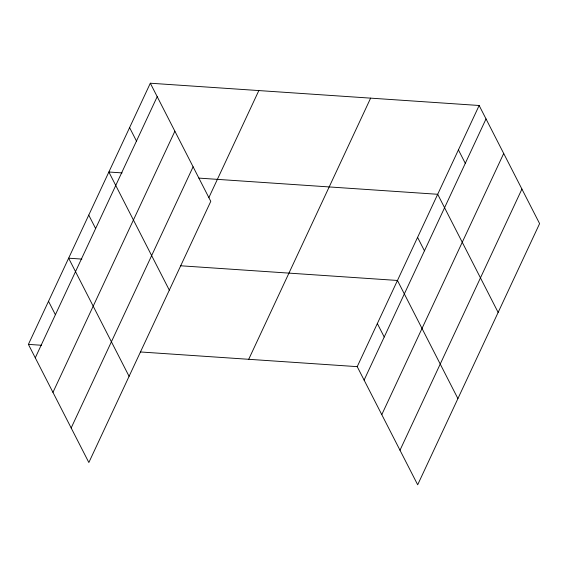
<?xml version="1.0" encoding="UTF-8"?>
<svg xmlns="http://www.w3.org/2000/svg" width="568" height="568" viewBox="0 0 568 568"><rect width="100%" height="100%" fill="white"/><g stroke="black" fill="none" stroke-linecap="round" stroke-linejoin="round"><path stroke-width="0.85" d="M150.321 83.219L210.778 201.349L88.849 462.508L28.4 344.378L150.321 83.219L479.151 105.492L539.6 223.622L417.679 484.781L357.222 366.651L479.151 105.492M35.28 357.819L157.201 96.652M52.959 392.367L174.88 131.208M71.17 427.96L193.099 166.8M208.811 197.714L258.838 90.568M248.713 359.303L370.634 98.136M364.102 380.091L486.023 118.932M381.781 414.64L503.702 153.481M399.993 450.232L521.921 189.073M122.106 172.906L108.871 172.012L169.321 290.141M198.857 178.103L437.694 194.284L498.143 312.421M81.87 259.093L68.636 258.191L129.085 376.328M180.617 265.781L397.458 280.464L457.907 398.601M28.4 344.378L41.634 345.273M140.381 351.961L357.222 366.651M458.419 149.888L465.298 163.328M417.579 237.374L424.452 250.815M377.344 323.561L384.216 336.994M129.596 127.615L136.476 141.056M88.75 215.102L95.63 228.542M48.514 301.281L55.394 314.722"/></g></svg>
